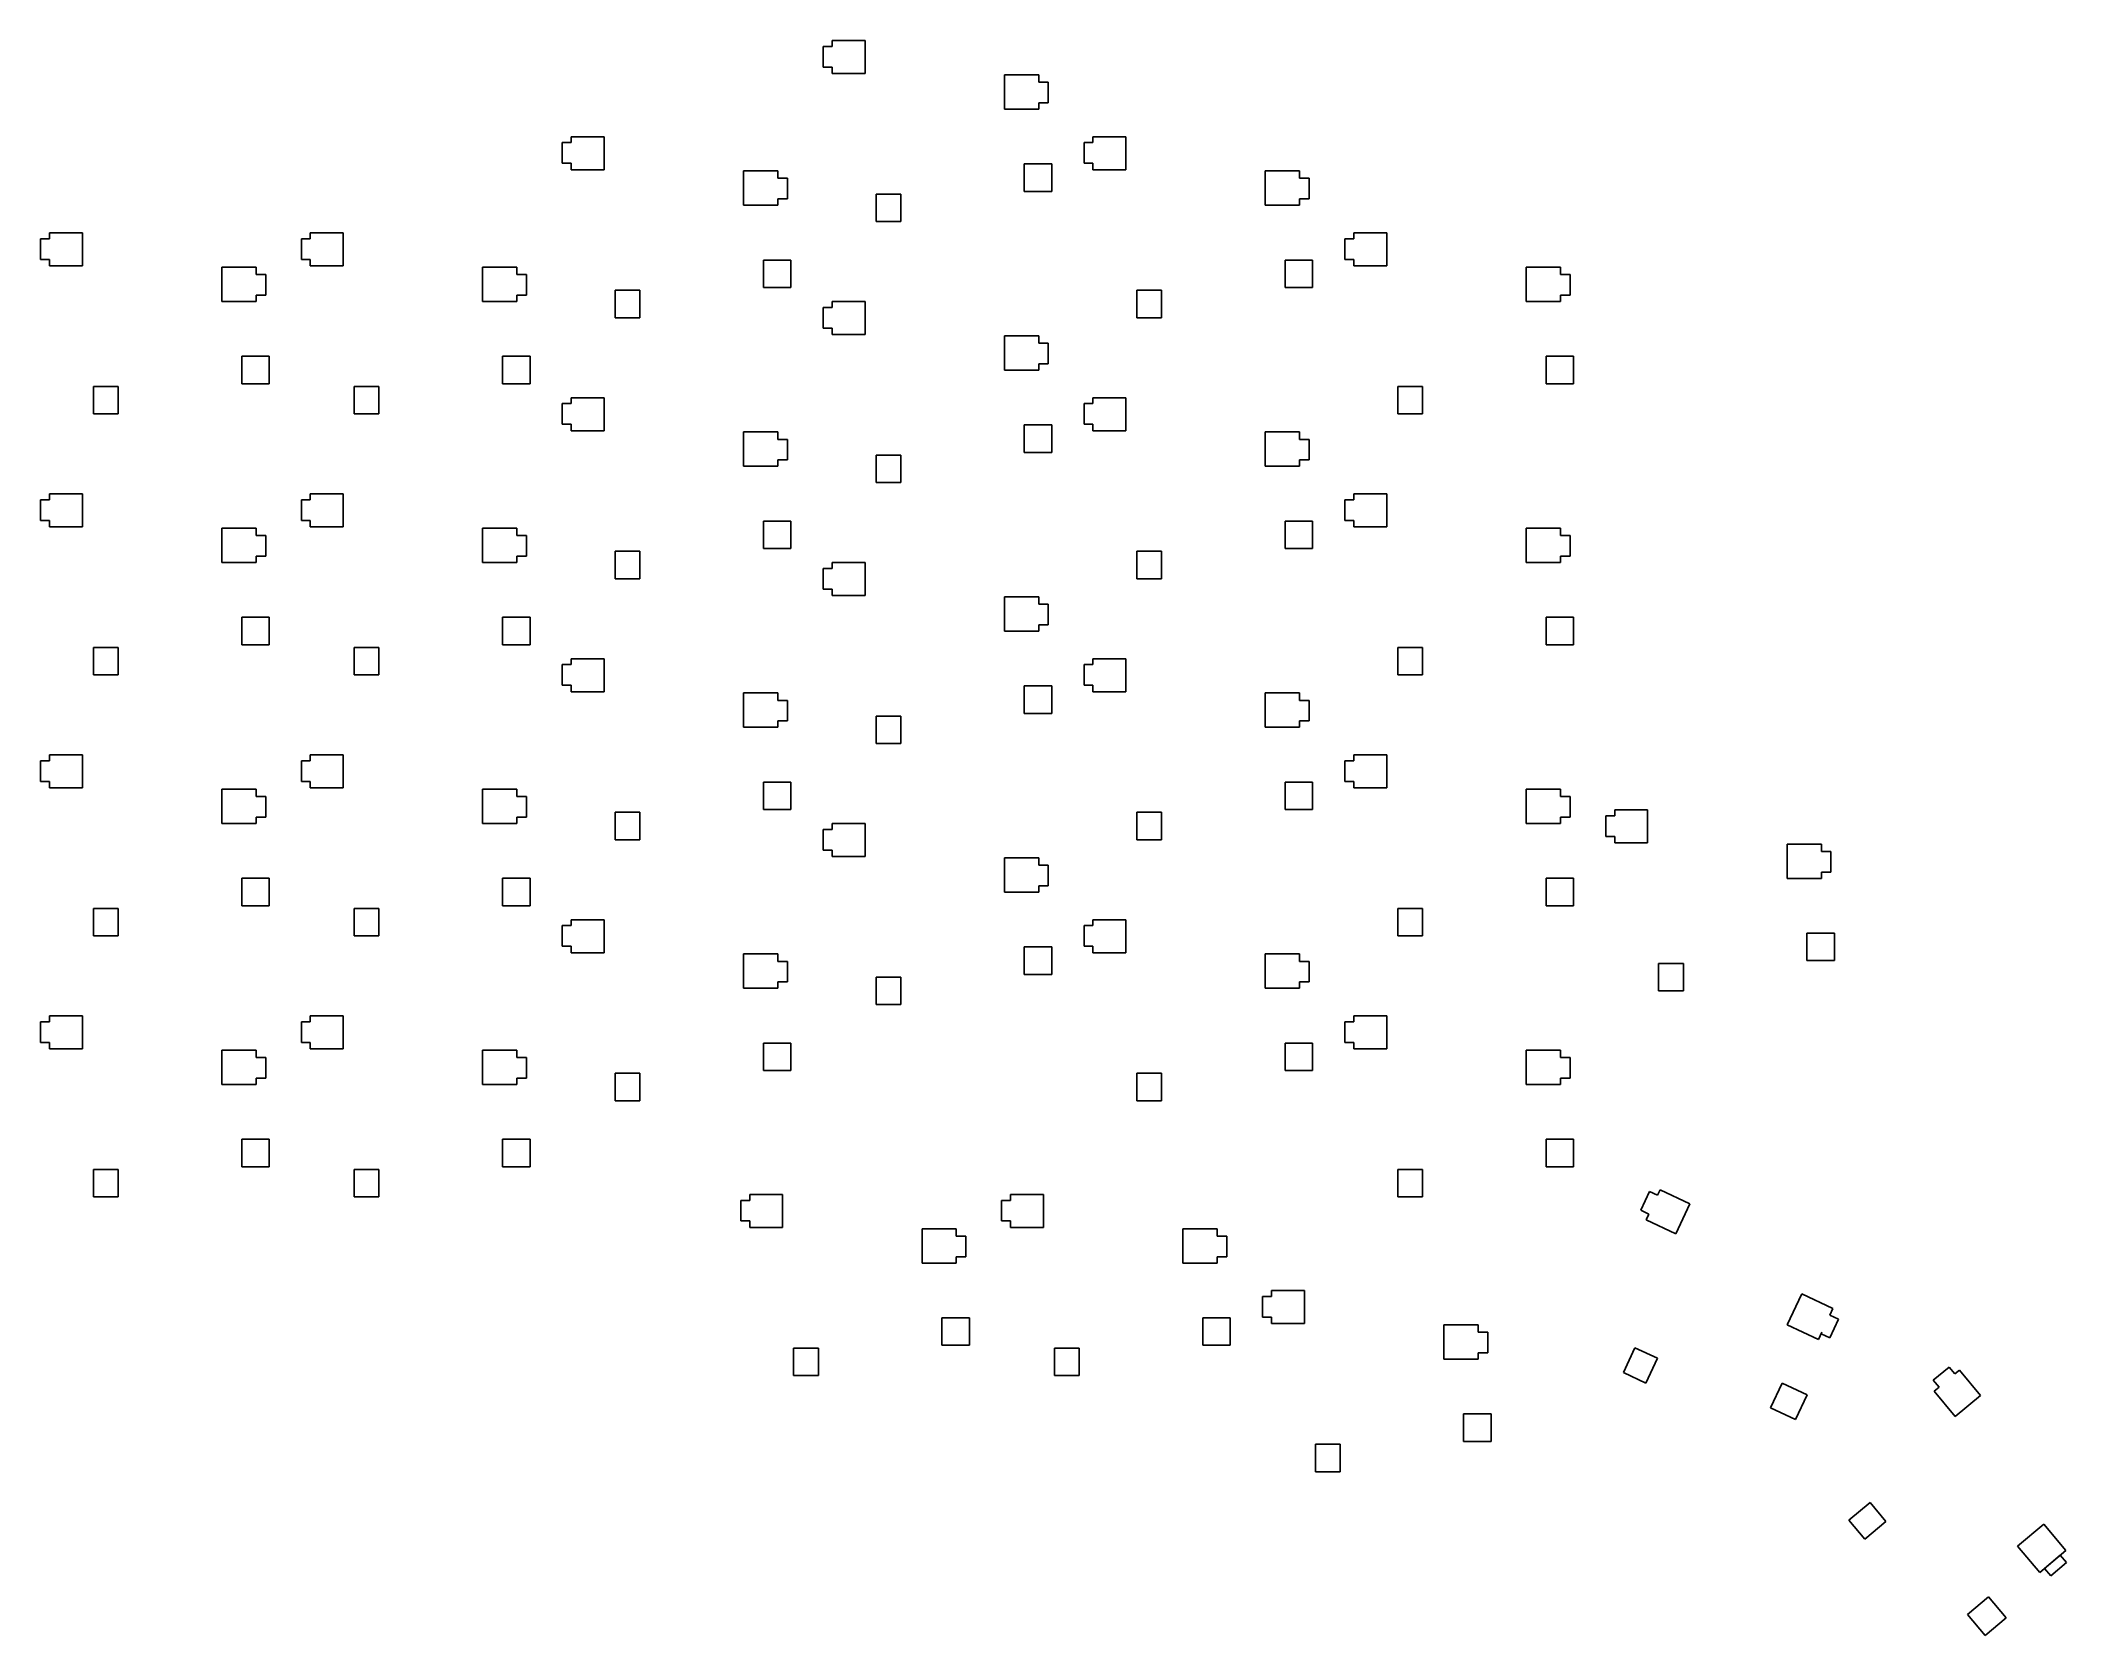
# Model space of a CAD drawing. Extents: x -8 to 140, y -39 to 77.
import ezdxf

# ---------------------------------------------------------------- set-up
doc = ezdxf.new("R2010")
doc.units = 0
doc.layers.add('BLACK', color=7, linetype='CONTINUOUS')

msp = doc.modelspace()

# ---------------------------------------------------------------- linework, layer by layer
at = {"layer": 'BLACK', "linetype": 'CONTINUOUS'}
for p, q in [((49.45, 75.35), (49.45, 76.85)), ((49.45, 76.85), (50.1, 76.85)), ((50.1, 76.85), (50.1, 77.28)), ((50.1, 77.28), (52.5, 77.28)), ((52.5, 77.28), (52.5, 74.88)), ((50.1, 75.35), (49.45, 75.35)), ((50.1, 74.88), (50.1, 75.35)), ((52.5, 74.88), (50.1, 74.88)), ((62.65, 72.29), (62.65, 74.79)), ((62.65, 74.79), (65.15, 74.79)), ((65.15, 74.79), (65.15, 74.25)), ((65.15, 74.25), (65.85, 74.25)), ((65.85, 74.25), (65.85, 72.75)), ((65.85, 72.75), (65.15, 72.75)), ((65.15, 72.75), (65.15, 72.29)), ((65.15, 72.29), (62.65, 72.29)), ((30.45, 68.35), (30.45, 69.85)), ((30.45, 69.85), (31.1, 69.85)), ((31.1, 69.85), (31.1, 70.28)), ((31.1, 70.28), (33.5, 70.28)), ((33.5, 70.28), (33.5, 67.88)), ((68.45, 68.35), (68.45, 69.85)), ((68.45, 69.85), (69.1, 69.85)), ((69.1, 69.85), (69.1, 70.28)), ((69.1, 70.28), (71.5, 70.28)), ((71.5, 70.28), (71.5, 67.88)), ((31.1, 68.35), (30.45, 68.35)), ((31.1, 67.88), (31.1, 68.35)), ((33.5, 67.88), (31.1, 67.88)), ((64.1, 66.3), (64.1, 68.3)), ((64.1, 68.3), (66.1, 68.3)), ((66.1, 68.3), (66.1, 66.3)), ((69.1, 68.35), (68.45, 68.35)), ((69.1, 67.88), (69.1, 68.35)), ((71.5, 67.88), (69.1, 67.88)), ((43.65, 65.29), (43.65, 67.79)), ((43.65, 67.79), (46.15, 67.79)), ((46.15, 67.79), (46.15, 67.25)), ((46.15, 67.25), (46.85, 67.25)), ((46.85, 67.25), (46.85, 65.75)), ((81.65, 65.29), (81.65, 67.79)), ((81.65, 67.79), (84.15, 67.79)), ((84.15, 67.79), (84.15, 67.25)), ((84.15, 67.25), (84.85, 67.25)), ((84.85, 67.25), (84.85, 65.75)), ((46.15, 65.29), (43.65, 65.29)), ((46.85, 65.75), (46.15, 65.75)), ((46.15, 65.75), (46.15, 65.29)), ((53.3, 64.1), (53.3, 66.1)), ((53.3, 66.1), (55.1, 66.1)), ((55.1, 66.1), (55.1, 64.1)), ((66.1, 66.3), (64.1, 66.3)), ((84.15, 65.29), (81.65, 65.29)), ((84.85, 65.75), (84.15, 65.75)), ((84.15, 65.75), (84.15, 65.29)), ((55.1, 64.1), (53.3, 64.1)), ((-7.55, 61.35), (-7.55, 62.85)), ((-7.55, 62.85), (-6.9, 62.85)), ((-6.9, 62.85), (-6.9, 63.28)), ((-6.9, 63.28), (-4.5, 63.28)), ((-4.5, 63.28), (-4.5, 60.88)), ((11.45, 61.35), (11.45, 62.85)), ((11.45, 62.85), (12.1, 62.85)), ((12.1, 62.85), (12.1, 63.28)), ((12.1, 63.28), (14.5, 63.28)), ((14.5, 63.28), (14.5, 60.88)), ((87.45, 61.35), (87.45, 62.85)), ((87.45, 62.85), (88.1, 62.85)), ((88.1, 62.85), (88.1, 63.28)), ((88.1, 63.28), (90.5, 63.28)), ((90.5, 63.28), (90.5, 60.88)), ((-6.9, 61.35), (-7.55, 61.35)), ((-6.9, 60.88), (-6.9, 61.35)), ((-4.5, 60.88), (-6.9, 60.88)), ((5.65, 58.29), (5.65, 60.79)), ((5.65, 60.79), (8.15, 60.79)), ((8.15, 60.79), (8.15, 60.25)), ((12.1, 61.35), (11.45, 61.35)), ((12.1, 60.88), (12.1, 61.35)), ((14.5, 60.88), (12.1, 60.88)), ((24.65, 58.29), (24.65, 60.79)), ((24.65, 60.79), (27.15, 60.79)), ((27.15, 60.79), (27.15, 60.25)), ((45.1, 59.3), (45.1, 61.3)), ((45.1, 61.3), (47.1, 61.3)), ((47.1, 61.3), (47.1, 59.3)), ((83.1, 59.3), (83.1, 61.3)), ((83.1, 61.3), (85.1, 61.3)), ((85.1, 61.3), (85.1, 59.3)), ((88.1, 61.35), (87.45, 61.35)), ((88.1, 60.88), (88.1, 61.35)), ((90.5, 60.88), (88.1, 60.88)), ((100.65, 58.29), (100.65, 60.79)), ((100.65, 60.79), (103.15, 60.79)), ((103.15, 60.79), (103.15, 60.25)), ((8.15, 60.25), (8.85, 60.25)), ((8.85, 60.25), (8.85, 58.75)), ((27.15, 60.25), (27.85, 60.25)), ((27.85, 60.25), (27.85, 58.75)), ((34.3, 57.1), (34.3, 59.1)), ((34.3, 59.1), (36.1, 59.1)), ((36.1, 59.1), (36.1, 57.1)), ((47.1, 59.3), (45.1, 59.3)), ((72.3, 57.1), (72.3, 59.1)), ((72.3, 59.1), (74.1, 59.1)), ((74.1, 59.1), (74.1, 57.1)), ((85.1, 59.3), (83.1, 59.3)), ((103.15, 60.25), (103.85, 60.25)), ((103.85, 60.25), (103.85, 58.75)), ((8.15, 58.29), (5.65, 58.29)), ((8.85, 58.75), (8.15, 58.75)), ((8.15, 58.75), (8.15, 58.29)), ((27.15, 58.29), (24.65, 58.29)), ((27.85, 58.75), (27.15, 58.75)), ((27.15, 58.75), (27.15, 58.29)), ((49.45, 56.35), (49.45, 57.85)), ((49.45, 57.85), (50.1, 57.85)), ((50.1, 57.85), (50.1, 58.28)), ((50.1, 58.28), (52.5, 58.28)), ((52.5, 58.28), (52.5, 55.88)), ((103.15, 58.29), (100.65, 58.29)), ((103.85, 58.75), (103.15, 58.75)), ((103.15, 58.75), (103.15, 58.29)), ((36.1, 57.1), (34.3, 57.1)), ((50.1, 56.35), (49.45, 56.35)), ((50.1, 55.88), (50.1, 56.35)), ((74.1, 57.1), (72.3, 57.1)), ((52.5, 55.88), (50.1, 55.88)), ((62.65, 53.29), (62.65, 55.79)), ((62.65, 55.79), (65.15, 55.79)), ((65.15, 55.79), (65.15, 55.25)), ((65.15, 55.25), (65.85, 55.25)), ((65.85, 55.25), (65.85, 53.75)), ((7.1, 52.3), (7.1, 54.3)), ((7.1, 54.3), (9.1, 54.3)), ((9.1, 54.3), (9.1, 52.3)), ((26.1, 52.3), (26.1, 54.3)), ((26.1, 54.3), (28.1, 54.3)), ((28.1, 54.3), (28.1, 52.3)), ((65.15, 53.29), (62.65, 53.29)), ((65.85, 53.75), (65.15, 53.75)), ((65.15, 53.75), (65.15, 53.29)), ((102.1, 52.3), (102.1, 54.3)), ((102.1, 54.3), (104.1, 54.3)), ((104.1, 54.3), (104.1, 52.3)), ((-3.7, 50.1), (-3.7, 52.1)), ((-3.7, 52.1), (-1.9, 52.1)), ((-1.9, 52.1), (-1.9, 50.1)), ((9.1, 52.3), (7.1, 52.3)), ((15.3, 50.1), (15.3, 52.1)), ((15.3, 52.1), (17.1, 52.1)), ((17.1, 52.1), (17.1, 50.1)), ((28.1, 52.3), (26.1, 52.3)), ((91.3, 50.1), (91.3, 52.1)), ((91.3, 52.1), (93.1, 52.1)), ((93.1, 52.1), (93.1, 50.1)), ((104.1, 52.3), (102.1, 52.3)), ((30.45, 49.35), (30.45, 50.85)), ((30.45, 50.85), (31.1, 50.85)), ((31.1, 50.85), (31.1, 51.28)), ((31.1, 51.28), (33.5, 51.28)), ((33.5, 51.28), (33.5, 48.88)), ((68.45, 49.35), (68.45, 50.85)), ((68.45, 50.85), (69.1, 50.85)), ((69.1, 50.85), (69.1, 51.28)), ((69.1, 51.28), (71.5, 51.28)), ((71.5, 51.28), (71.5, 48.88)), ((-1.9, 50.1), (-3.7, 50.1)), ((17.1, 50.1), (15.3, 50.1)), ((31.1, 49.35), (30.45, 49.35)), ((31.1, 48.88), (31.1, 49.35)), ((33.5, 48.88), (31.1, 48.88)), ((43.65, 46.29), (43.65, 48.79)), ((43.65, 48.79), (46.15, 48.79)), ((46.15, 48.79), (46.15, 48.25)), ((64.1, 47.3), (64.1, 49.3)), ((64.1, 49.3), (66.1, 49.3)), ((66.1, 49.3), (66.1, 47.3)), ((69.1, 49.35), (68.45, 49.35)), ((69.1, 48.88), (69.1, 49.35)), ((71.5, 48.88), (69.1, 48.88)), ((81.65, 46.29), (81.65, 48.79)), ((81.65, 48.79), (84.15, 48.79)), ((84.15, 48.79), (84.15, 48.25)), ((93.1, 50.1), (91.3, 50.1)), ((46.15, 48.25), (46.85, 48.25)), ((46.85, 48.25), (46.85, 46.75)), ((66.1, 47.3), (64.1, 47.3)), ((84.15, 48.25), (84.85, 48.25)), ((84.85, 48.25), (84.85, 46.75)), ((46.15, 46.29), (43.65, 46.29)), ((46.85, 46.75), (46.15, 46.75)), ((46.15, 46.75), (46.15, 46.29)), ((53.3, 45.1), (53.3, 47.1)), ((53.3, 47.1), (55.1, 47.1)), ((55.1, 47.1), (55.1, 45.1)), ((84.15, 46.29), (81.65, 46.29)), ((84.85, 46.75), (84.15, 46.75)), ((84.15, 46.75), (84.15, 46.29)), ((-6.9, 43.85), (-6.9, 44.28)), ((-6.9, 44.28), (-4.5, 44.28)), ((-4.5, 44.28), (-4.5, 41.88)), ((12.1, 43.85), (12.1, 44.28)), ((12.1, 44.28), (14.5, 44.28)), ((14.5, 44.28), (14.5, 41.88)), ((55.1, 45.1), (53.3, 45.1)), ((88.1, 43.85), (88.1, 44.28)), ((88.1, 44.28), (90.5, 44.28)), ((90.5, 44.28), (90.5, 41.88)), ((-7.55, 42.35), (-7.55, 43.85)), ((-7.55, 43.85), (-6.9, 43.85)), ((11.45, 42.35), (11.45, 43.85)), ((11.45, 43.85), (12.1, 43.85)), ((87.45, 42.35), (87.45, 43.85)), ((87.45, 43.85), (88.1, 43.85)), ((-6.9, 42.35), (-7.55, 42.35)), ((-6.9, 41.88), (-6.9, 42.35)), ((-4.5, 41.88), (-6.9, 41.88)), ((5.65, 39.29), (5.65, 41.79)), ((5.65, 41.79), (8.15, 41.79)), ((8.15, 41.79), (8.15, 41.25)), ((12.1, 42.35), (11.45, 42.35)), ((12.1, 41.88), (12.1, 42.35)), ((14.5, 41.88), (12.1, 41.88)), ((24.65, 39.29), (24.65, 41.79)), ((24.65, 41.79), (27.15, 41.79)), ((27.15, 41.79), (27.15, 41.25)), ((45.1, 40.3), (45.1, 42.3)), ((45.1, 42.3), (47.1, 42.3)), ((47.1, 42.3), (47.1, 40.3)), ((83.1, 40.3), (83.1, 42.3)), ((83.1, 42.3), (85.1, 42.3)), ((85.1, 42.3), (85.1, 40.3)), ((88.1, 42.35), (87.45, 42.35)), ((88.1, 41.88), (88.1, 42.35)), ((90.5, 41.88), (88.1, 41.88)), ((100.65, 39.29), (100.65, 41.79)), ((100.65, 41.79), (103.15, 41.79)), ((103.15, 41.79), (103.15, 41.25)), ((8.15, 41.25), (8.85, 41.25)), ((8.85, 41.25), (8.85, 39.75)), ((27.15, 41.25), (27.85, 41.25)), ((27.85, 41.25), (27.85, 39.75)), ((34.3, 38.1), (34.3, 40.1)), ((34.3, 40.1), (36.1, 40.1)), ((36.1, 40.1), (36.1, 38.1)), ((47.1, 40.3), (45.1, 40.3)), ((72.3, 38.1), (72.3, 40.1)), ((72.3, 40.1), (74.1, 40.1)), ((74.1, 40.1), (74.1, 38.1)), ((85.1, 40.3), (83.1, 40.3)), ((103.15, 41.25), (103.85, 41.25)), ((103.85, 41.25), (103.85, 39.75)), ((8.15, 39.29), (5.65, 39.29)), ((8.85, 39.75), (8.15, 39.75)), ((8.15, 39.75), (8.15, 39.29)), ((27.15, 39.29), (24.65, 39.29)), ((27.85, 39.75), (27.15, 39.75)), ((27.15, 39.75), (27.15, 39.29)), ((49.45, 37.35), (49.45, 38.85)), ((49.45, 38.85), (50.1, 38.85)), ((50.1, 38.85), (50.1, 39.28)), ((50.1, 39.28), (52.5, 39.28)), ((52.5, 39.28), (52.5, 36.88)), ((103.15, 39.29), (100.65, 39.29)), ((103.85, 39.75), (103.15, 39.75)), ((103.15, 39.75), (103.15, 39.29)), ((36.1, 38.1), (34.3, 38.1)), ((50.1, 37.35), (49.45, 37.35)), ((50.1, 36.88), (50.1, 37.35)), ((74.1, 38.1), (72.3, 38.1)), ((52.5, 36.88), (50.1, 36.88)), ((62.65, 34.29), (62.65, 36.79)), ((62.65, 36.79), (65.15, 36.79)), ((65.15, 36.79), (65.15, 36.25)), ((65.15, 36.25), (65.85, 36.25)), ((65.85, 36.25), (65.85, 34.75)), ((7.1, 33.3), (7.1, 35.3)), ((7.1, 35.3), (9.1, 35.3)), ((9.1, 35.3), (9.1, 33.3)), ((26.1, 33.3), (26.1, 35.3)), ((26.1, 35.3), (28.1, 35.3)), ((28.1, 35.3), (28.1, 33.3)), ((65.15, 34.29), (62.65, 34.29)), ((65.85, 34.75), (65.15, 34.75)), ((65.15, 34.75), (65.15, 34.29)), ((102.1, 33.3), (102.1, 35.3)), ((102.1, 35.3), (104.1, 35.3)), ((104.1, 35.3), (104.1, 33.3)), ((-3.7, 31.1), (-3.7, 33.1)), ((-3.7, 33.1), (-1.9, 33.1)), ((-1.9, 33.1), (-1.9, 31.1)), ((9.1, 33.3), (7.1, 33.3)), ((15.3, 31.1), (15.3, 33.1)), ((15.3, 33.1), (17.1, 33.1)), ((17.1, 33.1), (17.1, 31.1)), ((28.1, 33.3), (26.1, 33.3)), ((91.3, 31.1), (91.3, 33.1)), ((91.3, 33.1), (93.1, 33.1)), ((93.1, 33.1), (93.1, 31.1)), ((104.1, 33.3), (102.1, 33.3)), ((-1.9, 31.1), (-3.7, 31.1)), ((17.1, 31.1), (15.3, 31.1)), ((30.45, 30.35), (30.45, 31.85)), ((30.45, 31.85), (31.1, 31.85)), ((31.1, 31.85), (31.1, 32.28)), ((31.1, 32.28), (33.5, 32.28)), ((33.5, 32.28), (33.5, 29.88)), ((68.45, 30.35), (68.45, 31.85)), ((68.45, 31.85), (69.1, 31.85)), ((69.1, 31.85), (69.1, 32.28)), ((69.1, 32.28), (71.5, 32.28)), ((71.5, 32.28), (71.5, 29.88)), ((93.1, 31.1), (91.3, 31.1)), ((31.1, 30.35), (30.45, 30.35)), ((31.1, 29.88), (31.1, 30.35)), ((33.5, 29.88), (31.1, 29.88)), ((43.65, 27.29), (43.65, 29.79)), ((43.65, 29.79), (46.15, 29.79)), ((46.15, 29.79), (46.15, 29.25)), ((64.1, 28.3), (64.1, 30.3)), ((64.1, 30.3), (66.1, 30.3)), ((66.1, 30.3), (66.1, 28.3)), ((69.1, 30.35), (68.45, 30.35)), ((69.1, 29.88), (69.1, 30.35)), ((71.5, 29.88), (69.1, 29.88)), ((81.65, 27.29), (81.65, 29.79)), ((81.65, 29.79), (84.15, 29.79)), ((84.15, 29.79), (84.15, 29.25)), ((46.15, 29.25), (46.85, 29.25)), ((46.85, 29.25), (46.85, 27.75)), ((53.3, 26.1), (53.3, 28.1)), ((53.3, 28.1), (55.1, 28.1)), ((55.1, 28.1), (55.1, 26.1)), ((66.1, 28.3), (64.1, 28.3)), ((84.15, 29.25), (84.85, 29.25)), ((84.85, 29.25), (84.85, 27.75)), ((46.15, 27.29), (43.65, 27.29)), ((46.85, 27.75), (46.15, 27.75)), ((46.15, 27.75), (46.15, 27.29)), ((84.15, 27.29), (81.65, 27.29)), ((84.85, 27.75), (84.15, 27.75)), ((84.15, 27.75), (84.15, 27.29)), ((-6.9, 24.85), (-6.9, 25.28)), ((-6.9, 25.28), (-4.5, 25.28)), ((-4.5, 25.28), (-4.5, 22.88)), ((12.1, 24.85), (12.1, 25.28)), ((12.1, 25.28), (14.5, 25.28)), ((14.5, 25.28), (14.5, 22.88)), ((55.1, 26.1), (53.3, 26.1)), ((88.1, 24.85), (88.1, 25.28)), ((88.1, 25.28), (90.5, 25.28)), ((90.5, 25.28), (90.5, 22.88)), ((-7.55, 23.35), (-7.55, 24.85)), ((-7.55, 24.85), (-6.9, 24.85)), ((11.45, 23.35), (11.45, 24.85)), ((11.45, 24.85), (12.1, 24.85)), ((87.45, 23.35), (87.45, 24.85)), ((87.45, 24.85), (88.1, 24.85)), ((-6.9, 23.35), (-7.55, 23.35)), ((-6.9, 22.88), (-6.9, 23.35)), ((-4.5, 22.88), (-6.9, 22.88)), ((5.65, 20.29), (5.65, 22.79)), ((5.65, 22.79), (8.15, 22.79)), ((8.15, 22.79), (8.15, 22.25)), ((8.15, 22.25), (8.85, 22.25)), ((8.85, 22.25), (8.85, 20.75)), ((12.1, 23.35), (11.45, 23.35)), ((12.1, 22.88), (12.1, 23.35)), ((14.5, 22.88), (12.1, 22.88)), ((24.65, 20.29), (24.65, 22.79)), ((24.65, 22.79), (27.15, 22.79)), ((27.15, 22.79), (27.15, 22.25)), ((27.15, 22.25), (27.85, 22.25)), ((27.85, 22.25), (27.85, 20.75)), ((45.1, 21.3), (45.1, 23.3)), ((45.1, 23.3), (47.1, 23.3)), ((47.1, 23.3), (47.1, 21.3)), ((83.1, 21.3), (83.1, 23.3)), ((83.1, 23.3), (85.1, 23.3)), ((85.1, 23.3), (85.1, 21.3)), ((88.1, 23.35), (87.45, 23.35)), ((88.1, 22.88), (88.1, 23.35)), ((90.5, 22.88), (88.1, 22.88)), ((100.65, 20.29), (100.65, 22.79)), ((100.65, 22.79), (103.15, 22.79)), ((103.15, 22.79), (103.15, 22.25)), ((103.15, 22.25), (103.85, 22.25)), ((103.85, 22.25), (103.85, 20.75)), ((8.85, 20.75), (8.15, 20.75)), ((8.15, 20.75), (8.15, 20.29)), ((27.85, 20.75), (27.15, 20.75)), ((27.15, 20.75), (27.15, 20.29)), ((34.3, 19.1), (34.3, 21.1)), ((34.3, 21.1), (36.1, 21.1)), ((36.1, 21.1), (36.1, 19.1)), ((47.1, 21.3), (45.1, 21.3)), ((72.3, 19.1), (72.3, 21.1)), ((72.3, 21.1), (74.1, 21.1)), ((74.1, 21.1), (74.1, 19.1)), ((85.1, 21.3), (83.1, 21.3)), ((103.85, 20.75), (103.15, 20.75)), ((103.15, 20.75), (103.15, 20.29)), ((106.45, 19.35), (106.45, 20.85)), ((106.45, 20.85), (107.1, 20.85)), ((107.1, 20.85), (107.1, 21.28)), ((107.1, 21.28), (109.5, 21.28)), ((109.5, 21.28), (109.5, 18.88)), ((8.15, 20.29), (5.65, 20.29)), ((27.15, 20.29), (24.65, 20.29)), ((49.45, 18.35), (49.45, 19.85)), ((49.45, 19.85), (50.1, 19.85)), ((50.1, 19.85), (50.1, 20.28)), ((50.1, 20.28), (52.5, 20.28)), ((52.5, 20.28), (52.5, 17.88)), ((103.15, 20.29), (100.65, 20.29)), ((107.1, 19.35), (106.45, 19.35)), ((107.1, 18.88), (107.1, 19.35)), ((36.1, 19.1), (34.3, 19.1)), ((50.1, 18.35), (49.45, 18.35)), ((50.1, 17.88), (50.1, 18.35)), ((52.5, 17.88), (50.1, 17.88)), ((62.65, 15.29), (62.65, 17.79)), ((62.65, 17.79), (65.15, 17.79)), ((65.15, 17.79), (65.15, 17.25)), ((74.1, 19.1), (72.3, 19.1)), ((109.5, 18.88), (107.1, 18.88)), ((119.65, 16.29), (119.65, 18.79)), ((119.65, 18.79), (122.15, 18.79)), ((122.15, 18.79), (122.15, 18.25)), ((122.15, 18.25), (122.85, 18.25)), ((122.85, 18.25), (122.85, 16.75)), ((7.1, 14.3), (7.1, 16.3)), ((7.1, 16.3), (9.1, 16.3)), ((9.1, 16.3), (9.1, 14.3)), ((26.1, 14.3), (26.1, 16.3)), ((26.1, 16.3), (28.1, 16.3)), ((28.1, 16.3), (28.1, 14.3)), ((65.15, 17.25), (65.85, 17.25)), ((65.85, 17.25), (65.85, 15.75)), ((102.1, 14.3), (102.1, 16.3)), ((102.1, 16.3), (104.1, 16.3)), ((104.1, 16.3), (104.1, 14.3)), ((122.15, 16.29), (119.65, 16.29)), ((122.85, 16.75), (122.15, 16.75)), ((122.15, 16.75), (122.15, 16.29)), ((65.15, 15.29), (62.65, 15.29)), ((65.85, 15.75), (65.15, 15.75)), ((65.15, 15.75), (65.15, 15.29)), ((-3.7, 12.1), (-3.7, 14.1)), ((-3.7, 14.1), (-1.9, 14.1)), ((-1.9, 14.1), (-1.9, 12.1)), ((9.1, 14.3), (7.1, 14.3)), ((15.3, 12.1), (15.3, 14.1)), ((15.3, 14.1), (17.1, 14.1)), ((17.1, 14.1), (17.1, 12.1)), ((28.1, 14.3), (26.1, 14.3)), ((31.1, 12.85), (31.1, 13.28)), ((31.1, 13.28), (33.5, 13.28)), ((33.5, 13.28), (33.5, 10.88)), ((69.1, 12.85), (69.1, 13.28)), ((69.1, 13.28), (71.5, 13.28)), ((71.5, 13.28), (71.5, 10.88)), ((91.3, 12.1), (91.3, 14.1)), ((91.3, 14.1), (93.1, 14.1)), ((93.1, 14.1), (93.1, 12.1)), ((104.1, 14.3), (102.1, 14.3)), ((-1.9, 12.1), (-3.7, 12.1)), ((17.1, 12.1), (15.3, 12.1)), ((30.45, 11.35), (30.45, 12.85)), ((30.45, 12.85), (31.1, 12.85)), ((68.45, 11.35), (68.45, 12.85)), ((68.45, 12.85), (69.1, 12.85)), ((93.1, 12.1), (91.3, 12.1)), ((121.1, 10.3), (121.1, 12.3)), ((121.1, 12.3), (123.1, 12.3)), ((123.1, 12.3), (123.1, 10.3)), ((31.1, 11.35), (30.45, 11.35)), ((31.1, 10.88), (31.1, 11.35)), ((33.5, 10.88), (31.1, 10.88)), ((43.65, 8.29), (43.65, 10.79)), ((43.65, 10.79), (46.15, 10.79)), ((46.15, 10.79), (46.15, 10.25)), ((64.1, 9.3), (64.1, 11.3)), ((64.1, 11.3), (66.1, 11.3)), ((66.1, 11.3), (66.1, 9.3)), ((69.1, 11.35), (68.45, 11.35)), ((69.1, 10.88), (69.1, 11.35)), ((71.5, 10.88), (69.1, 10.88)), ((81.65, 8.29), (81.65, 10.79)), ((81.65, 10.79), (84.15, 10.79)), ((84.15, 10.79), (84.15, 10.25)), ((46.15, 10.25), (46.85, 10.25)), ((46.85, 10.25), (46.85, 8.75)), ((53.3, 7.1), (53.3, 9.1)), ((53.3, 9.1), (55.1, 9.1)), ((55.1, 9.1), (55.1, 7.1)), ((66.1, 9.3), (64.1, 9.3)), ((84.15, 10.25), (84.85, 10.25)), ((84.85, 10.25), (84.85, 8.75)), ((110.3, 8.1), (110.3, 10.1)), ((110.3, 10.1), (112.1, 10.1)), ((112.1, 10.1), (112.1, 8.1)), ((123.1, 10.3), (121.1, 10.3)), ((46.15, 8.29), (43.65, 8.29)), ((46.85, 8.75), (46.15, 8.75)), ((46.15, 8.75), (46.15, 8.29)), ((84.15, 8.29), (81.65, 8.29)), ((84.85, 8.75), (84.15, 8.75)), ((84.15, 8.75), (84.15, 8.29)), ((112.1, 8.1), (110.3, 8.1)), ((-6.9, 5.85), (-6.9, 6.28)), ((-6.9, 6.28), (-4.5, 6.28)), ((-4.5, 6.28), (-4.5, 3.88)), ((12.1, 5.85), (12.1, 6.28)), ((12.1, 6.28), (14.5, 6.28)), ((14.5, 6.28), (14.5, 3.88)), ((55.1, 7.1), (53.3, 7.1)), ((88.1, 5.85), (88.1, 6.28)), ((88.1, 6.28), (90.5, 6.28)), ((90.5, 6.28), (90.5, 3.88)), ((-7.55, 4.35), (-7.55, 5.85)), ((-7.55, 5.85), (-6.9, 5.85)), ((11.45, 4.35), (11.45, 5.85)), ((11.45, 5.85), (12.1, 5.85)), ((87.45, 4.35), (87.45, 5.85)), ((87.45, 5.85), (88.1, 5.85)), ((-6.9, 4.35), (-7.55, 4.35)), ((-6.9, 3.88), (-6.9, 4.35)), ((-4.5, 3.88), (-6.9, 3.88)), ((5.65, 1.29), (5.65, 3.79)), ((5.65, 3.79), (8.15, 3.79)), ((8.15, 3.79), (8.15, 3.25)), ((8.15, 3.25), (8.85, 3.25)), ((8.85, 3.25), (8.85, 1.75)), ((12.1, 4.35), (11.45, 4.35)), ((12.1, 3.88), (12.1, 4.35)), ((14.5, 3.88), (12.1, 3.88)), ((24.65, 1.29), (24.65, 3.79)), ((24.65, 3.79), (27.15, 3.79)), ((27.15, 3.79), (27.15, 3.25)), ((27.15, 3.25), (27.85, 3.25)), ((27.85, 3.25), (27.85, 1.75)), ((45.1, 2.3), (45.1, 4.3)), ((45.1, 4.3), (47.1, 4.3)), ((47.1, 4.3), (47.1, 2.3)), ((83.1, 2.3), (83.1, 4.3)), ((83.1, 4.3), (85.1, 4.3)), ((85.1, 4.3), (85.1, 2.3)), ((88.1, 4.35), (87.45, 4.35)), ((88.1, 3.88), (88.1, 4.35)), ((90.5, 3.88), (88.1, 3.88)), ((100.65, 1.29), (100.65, 3.79)), ((100.65, 3.79), (103.15, 3.79)), ((103.15, 3.79), (103.15, 3.25)), ((103.15, 3.25), (103.85, 3.25)), ((103.85, 3.25), (103.85, 1.75)), ((8.85, 1.75), (8.15, 1.75)), ((8.15, 1.75), (8.15, 1.29)), ((27.85, 1.75), (27.15, 1.75)), ((27.15, 1.75), (27.15, 1.29)), ((34.3, 0.1), (34.3, 2.1)), ((34.3, 2.1), (36.1, 2.1)), ((36.1, 2.1), (36.1, 0.1)), ((47.1, 2.3), (45.1, 2.3)), ((72.3, 0.1), (72.3, 2.1)), ((72.3, 2.1), (74.1, 2.1)), ((74.1, 2.1), (74.1, 0.1)), ((85.1, 2.3), (83.1, 2.3)), ((103.85, 1.75), (103.15, 1.75)), ((103.15, 1.75), (103.15, 1.29)), ((8.15, 1.29), (5.65, 1.29)), ((27.15, 1.29), (24.65, 1.29)), ((36.1, 0.1), (34.3, 0.1)), ((74.1, 0.1), (72.3, 0.1)), ((103.15, 1.29), (100.65, 1.29)), ((7.1, -4.7), (7.1, -2.7)), ((7.1, -2.7), (9.1, -2.7)), ((9.1, -2.7), (9.1, -4.7)), ((26.1, -4.7), (26.1, -2.7)), ((26.1, -2.7), (28.1, -2.7)), ((28.1, -2.7), (28.1, -4.7)), ((102.1, -4.7), (102.1, -2.7)), ((102.1, -2.7), (104.1, -2.7)), ((104.1, -2.7), (104.1, -4.7)), ((-3.7, -6.9), (-3.7, -4.9)), ((-3.7, -4.9), (-1.9, -4.9)), ((-1.9, -4.9), (-1.9, -6.9)), ((9.1, -4.7), (7.1, -4.7)), ((15.3, -6.9), (15.3, -4.9)), ((15.3, -4.9), (17.1, -4.9)), ((17.1, -4.9), (17.1, -6.9)), ((28.1, -4.7), (26.1, -4.7)), ((91.3, -6.9), (91.3, -4.9)), ((91.3, -4.9), (93.1, -4.9)), ((93.1, -4.9), (93.1, -6.9)), ((104.1, -4.7), (102.1, -4.7)), ((-1.9, -6.9), (-3.7, -6.9)), ((17.1, -6.9), (15.3, -6.9)), ((43.45, -8.65), (43.45, -7.15)), ((43.45, -7.15), (44.1, -7.15)), ((44.1, -7.15), (44.1, -6.72)), ((44.1, -6.72), (46.5, -6.72)), ((46.5, -6.72), (46.5, -9.12)), ((62.45, -8.65), (62.45, -7.15)), ((62.45, -7.15), (63.1, -7.15)), ((63.1, -7.15), (63.1, -6.72)), ((63.1, -6.72), (65.5, -6.72)), ((65.5, -6.72), (65.5, -9.12)), ((93.1, -6.9), (91.3, -6.9)), ((108.996, -7.8668), (109.63, -6.5073)), ((109.63, -6.5073), (110.219, -6.782)), ((110.219, -6.782), (110.401, -6.3923)), ((110.401, -6.3923), (112.576, -7.4066)), ((44.1, -8.65), (43.45, -8.65)), ((44.1, -9.12), (44.1, -8.65)), ((63.1, -8.65), (62.45, -8.65)), ((63.1, -9.12), (63.1, -8.65)), ((109.585, -8.1415), (108.996, -7.8668)), ((109.386, -8.5675), (109.585, -8.1415)), ((111.561, -9.5817), (109.386, -8.5675)), ((112.576, -7.4066), (111.561, -9.5817)), ((46.5, -9.12), (44.1, -9.12)), ((56.65, -11.71), (56.65, -9.21)), ((56.65, -9.21), (59.15, -9.21)), ((59.15, -9.21), (59.15, -9.75)), ((59.15, -9.75), (59.85, -9.75)), ((59.85, -9.75), (59.85, -11.25)), ((65.5, -9.12), (63.1, -9.12)), ((75.65, -11.71), (75.65, -9.21)), ((75.65, -9.21), (78.15, -9.21)), ((78.15, -9.21), (78.15, -9.75)), ((78.15, -9.75), (78.85, -9.75)), ((78.85, -9.75), (78.85, -11.25)), ((59.15, -11.71), (56.65, -11.71)), ((59.85, -11.25), (59.15, -11.25)), ((59.15, -11.25), (59.15, -11.71)), ((78.15, -11.71), (75.65, -11.71)), ((78.85, -11.25), (78.15, -11.25)), ((78.15, -11.25), (78.15, -11.71)), ((81.45, -15.65), (81.45, -14.15)), ((81.45, -14.15), (82.1, -14.15)), ((82.1, -14.15), (82.1, -13.72)), ((82.1, -13.72), (84.5, -13.72)), ((84.5, -13.72), (84.5, -16.12)), ((119.666, -16.2187), (120.722, -13.9529)), ((120.722, -13.9529), (122.988, -15.0094)), ((58.1, -17.7), (58.1, -15.7)), ((58.1, -15.7), (60.1, -15.7)), ((60.1, -15.7), (60.1, -17.7)), ((77.1, -17.7), (77.1, -15.7)), ((77.1, -15.7), (79.1, -15.7)), ((79.1, -15.7), (79.1, -17.7)), ((82.1, -15.65), (81.45, -15.65)), ((82.1, -16.12), (82.1, -15.65)), ((84.5, -16.12), (82.1, -16.12)), ((94.65, -18.71), (94.65, -16.21)), ((94.65, -16.21), (97.15, -16.21)), ((97.15, -16.21), (97.15, -16.75)), ((121.932, -17.2752), (119.666, -16.2187)), ((122.988, -15.0094), (122.76, -15.4988)), ((122.76, -15.4988), (123.394, -15.7947)), ((123.394, -15.7947), (122.76, -17.1541)), ((60.1, -17.7), (58.1, -17.7)), ((79.1, -17.7), (77.1, -17.7)), ((97.15, -16.75), (97.85, -16.75)), ((97.85, -16.75), (97.85, -18.25)), ((122.176, -16.75), (121.932, -17.2752)), ((122.126, -16.8583), (122.176, -16.75)), ((122.76, -17.1541), (122.126, -16.8583)), ((47.3, -19.9), (47.3, -17.9)), ((47.3, -17.9), (49.1, -17.9)), ((49.1, -17.9), (49.1, -19.9)), ((66.3, -19.9), (66.3, -17.9)), ((66.3, -17.9), (68.1, -17.9)), ((68.1, -17.9), (68.1, -19.9)), ((97.15, -18.71), (94.65, -18.71)), ((97.85, -18.25), (97.15, -18.25)), ((97.15, -18.25), (97.15, -18.71)), ((107.731, -19.6898), (108.576, -17.8772)), ((108.576, -17.8772), (110.207, -18.6379)), ((110.207, -18.6379), (109.362, -20.4505)), ((49.1, -19.9), (47.3, -19.9)), ((68.1, -19.9), (66.3, -19.9)), ((109.362, -20.4505), (107.731, -19.6898)), ((118.448, -22.2602), (119.294, -20.4476)), ((119.294, -20.4476), (121.106, -21.2929)), ((130.305, -20.2494), (131.454, -19.2852)), ((130.723, -20.7473), (130.305, -20.2494)), ((131.454, -19.2852), (131.872, -19.7831)), ((131.872, -19.7831), (132.201, -19.5067)), ((132.201, -19.5067), (133.744, -21.3452)), ((121.106, -21.2929), (120.261, -23.1055)), ((130.363, -21.0494), (130.723, -20.7473)), ((131.905, -22.8879), (130.363, -21.0494)), ((133.744, -21.3452), (131.905, -22.8879)), ((96.1, -24.7), (96.1, -22.7)), ((96.1, -22.7), (98.1, -22.7)), ((98.1, -22.7), (98.1, -24.7)), ((120.261, -23.1055), (118.448, -22.2602)), ((85.3, -26.9), (85.3, -24.9)), ((85.3, -24.9), (87.1, -24.9)), ((87.1, -24.9), (87.1, -26.9)), ((98.1, -24.7), (96.1, -24.7)), ((87.1, -26.9), (85.3, -26.9)), ((124.162, -30.43), (125.694, -29.1444)), ((125.694, -29.1444), (126.851, -30.5233)), ((125.319, -31.8089), (124.162, -30.43)), ((126.851, -30.5233), (125.319, -31.8089)), ((136.446, -32.3281), (138.361, -30.7211)), ((138.361, -30.7211), (139.968, -32.6362)), ((138.053, -34.2432), (136.446, -32.3281)), ((139.968, -32.6362), (138.053, -34.2432)), ((138.405, -33.9475), (139.554, -32.9833)), ((140.004, -33.5196), (138.855, -34.4838)), ((139.554, -32.9833), (140.004, -33.5196)), ((138.855, -34.4838), (138.405, -33.9475)), ((132.789, -37.2892), (134.321, -36.0036)), ((134.321, -36.0036), (135.607, -37.5357)), ((134.075, -38.8212), (132.789, -37.2892)), ((135.607, -37.5357), (134.075, -38.8212))]:
    msp.add_line(p, q, dxfattribs=at)

doc.saveas('drawing.dxf')
